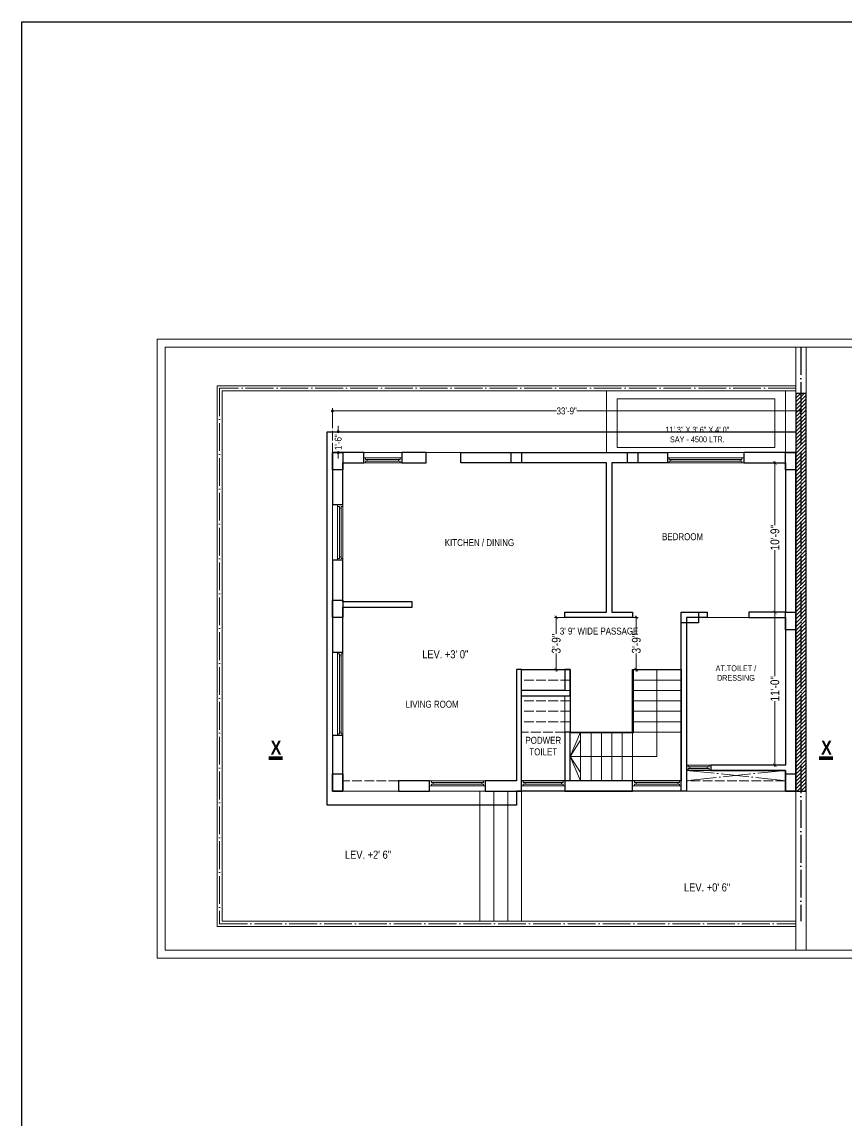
# Model space of a CAD drawing. Header units: millimetres. Extents: x 56222 to 152663, y -171621 to -121287.
# Drawn here: x 147734 to 148447, y -170672 to -169724 of the extents above; entities that cross this region are included whole.
import ezdxf

# ---------------------------------------------------------------- set-up
doc = ezdxf.new("R2010")
doc.units = ezdxf.units.MM
doc.header["$MEASUREMENT"] = 0
doc.header["$PDMODE"] = 35
doc.linetypes.add('ACAD_ISO02W100', pattern=[15, 12, -3])
doc.linetypes.add('ACAD_ISO04W100', pattern=[30, 24, -3, 0, -3])
doc.layers.get('Defpoints').update_dxf_attribs({"color": 220})
for name, color, linetype, lineweight in [('CENTERLINE ( COLUMN ) ~ DIM', 7, 'Continuous', 9), ('COLUMN', 1, 'Continuous', 30), ('ELEVATION ( SPIRAL STAIR )', 250, 'Continuous', 9), ('FIRST FLOOR', 7, 'Continuous', 9), ('GROUND FLOOR', 7, 'Continuous', 9), ('GROUND FLOOR  ( HATCH )', 251, 'Continuous', 9), ('GROUND FLOOR  ( PLINE )', 251, 'Continuous', 30), ('GROUND FLOOR ( DW_RAIL )', 7, 'Continuous', 9), ('GROUND FLOOR ( STAIR )', 251, 'Continuous', 9), ('SECTION', 7, 'Continuous', 9), ('X_PLOT', 1, 'Continuous', 9), ('X_SHEET', 7, 'Continuous', 9)]:
    doc.layers.add(name, color=color, linetype=linetype, lineweight=lineweight)
doc.layers.add('GROUND FLOOR  ( Text )', color=251, linetype='Continuous')
doc.layers.add('XX~SLAB ( PLINE )', color=251, linetype='Continuous', plot=False)
doc.styles.add('Cn BT~6', font='swissc.ttf', dxfattribs={"height": 6})
doc.styles.add("Cn_BT_0'-0", font='swissc.ttf')
doc.styles.add('Cn_BT_7½', font='swissc.ttf', dxfattribs={"height": 7.5})
doc.dimstyles.new('Cn BT~6', dxfattribs={"dimtxt": 0.18, "dimasz": 2.5, "dimexe": 2.5, "dimexo": 0, "dimgap": 0.09, "dimtad": 0, "dimdec": 3, "dimzin": 3, "dimdsep": 46, "dimlunit": 4, "dimtxsty": 'Cn BT~6', "dimblk": 'DOT', "dimcen": 0.09, "dimdle": 2, "dimclrd": 250, "dimclre": 250, "dimclrt": 5, "dimadec": 0, "dimazin": 0, "dimtfac": 0.75, "dimtdec": 3, "dimtofl": 0, "dimtmove": 0, "dimatfit": 3, "dimfxl": 1, "dimtolj": 1, "dimtzin": 0, "dimlwd": 15, "dimlwe": 15, "dimarcsym": 0})
doc.dimstyles.new('Cn_BT_7½', dxfattribs={"dimtxt": 9, "dimasz": 3, "dimexe": 1.5, "dimexo": 0, "dimgap": 0.09, "dimtad": 0, "dimdec": 3, "dimzin": 3, "dimdsep": 46, "dimlunit": 4, "dimtxsty": 'Cn_BT_7½', "dimblk": 'ARCHTICK', "dimcen": 0.09, "dimdle": 1.5, "dimclrd": 251, "dimclre": 251, "dimclrt": 14, "dimadec": 0, "dimazin": 0, "dimtfac": 0.75, "dimtdec": 3, "dimtofl": 0, "dimtmove": 0, "dimatfit": 3, "dimfxl": 0, "dimtolj": 1, "dimtzin": 0, "dimlwd": 15, "dimlwe": 15, "dimarcsym": 0})

# ---------------------------------------------------------------- blocks, each defined once
blk = doc.blocks.new('_ArchTick')
at = {"color": 0, "linetype": 'ByBlock', "const_width": 0.15}
blk.add_lwpolyline([(-0.5, -0.5), (0.5, 0.5)], dxfattribs=at)
blk = doc.blocks.new('*D53')
at = {"layer": 'Defpoints', "color": 0, "transparency": 16777216}
for p in [(148394.12, -170104.58), (148385.08, -170233.58), (148394.12, -170233.58)]:
    blk.add_point(p, dxfattribs=at)
at = {"layer": 'GROUND FLOOR', "color": 251, "lineweight": 15, "transparency": 16777216}
for p, q in [((148394.12, -170104.58), (148383.58, -170104.58)), ((148385.08, -170103.08), (148385.08, -170158.22)), ((148385.08, -170235.08), (148385.08, -170179.94)), ((148394.12, -170233.58), (148383.58, -170233.58))]:
    blk.add_line(p, q, dxfattribs=at)
at = {"layer": 'GROUND FLOOR', "color": 251, "lineweight": 15, "transparency": 16777216, "xscale": 3, "yscale": 3, "zscale": 3}
for p, rotation in [((148385.08, -170104.58), 90), ((148385.08, -170233.58), 270)]:
    blk.add_blockref('_ArchTick', p, dxfattribs=dict(at, rotation=rotation))
at = {"layer": 'GROUND FLOOR', "color": 14, "transparency": 16777216, "insert": (148385.08, -170169.08), "char_height": 7.5, "attachment_point": 5, "rotation": 90, "style": 'Cn_BT_7½'}
blk.add_mtext('\\A1;10\'-9"', dxfattribs=at)
blk = doc.blocks.new('*D56')
at = {"layer": 'Defpoints', "color": 0, "transparency": 16777216}
for p in [(148394.12, -170233.58), (148385.08, -170365.58), (148394.12, -170365.58)]:
    blk.add_point(p, dxfattribs=at)
at = {"layer": 'GROUND FLOOR', "color": 251, "lineweight": 15, "transparency": 16777216}
for p, q in [((148385.08, -170232.08), (148385.08, -170288.72)), ((148394.12, -170233.58), (148383.58, -170233.58)), ((148385.08, -170367.08), (148385.08, -170310.44)), ((148394.12, -170365.58), (148383.58, -170365.58))]:
    blk.add_line(p, q, dxfattribs=at)
at = {"layer": 'GROUND FLOOR', "color": 251, "lineweight": 15, "transparency": 16777216, "xscale": 3, "yscale": 3, "zscale": 3}
for p, rotation in [((148385.08, -170233.58), 90), ((148385.08, -170365.58), 270)]:
    blk.add_blockref('_ArchTick', p, dxfattribs=dict(at, rotation=rotation))
at = {"layer": 'GROUND FLOOR', "color": 14, "transparency": 16777216, "insert": (148385.08, -170299.58), "char_height": 7.5, "attachment_point": 5, "rotation": 90, "style": 'Cn_BT_7½'}
blk.add_mtext('\\A1;11\'-0"', dxfattribs=at)
blk = doc.blocks.new('*D57')
at = {"layer": 'Defpoints', "color": 0, "transparency": 16777216}
for p in [(148196.07, -170238.08), (148208.12, -170238.08), (148208.12, -170283.08)]:
    blk.add_point(p, dxfattribs=at)
at = {"layer": 'GROUND FLOOR', "color": 251, "lineweight": 15, "transparency": 16777216}
for p, q in [((148208.12, -170238.08), (148194.57, -170238.08)), ((148196.07, -170236.58), (148196.07, -170252.03)), ((148196.07, -170284.58), (148196.07, -170269.14)), ((148208.12, -170283.08), (148194.57, -170283.08))]:
    blk.add_line(p, q, dxfattribs=at)
at = {"layer": 'GROUND FLOOR', "color": 251, "lineweight": 15, "transparency": 16777216, "xscale": 3, "yscale": 3, "zscale": 3}
for p, rotation in [((148196.07, -170238.08), 90), ((148196.07, -170283.08), 270)]:
    blk.add_blockref('_ArchTick', p, dxfattribs=dict(at, rotation=rotation))
at = {"layer": 'GROUND FLOOR', "color": 14, "transparency": 16777216, "insert": (148196.07, -170260.58), "char_height": 7.5, "attachment_point": 5, "rotation": 90, "style": 'Cn_BT_7½'}
blk.add_mtext('\\A1;3\'-9"', dxfattribs=at)
blk = doc.blocks.new('*D58')
at = {"layer": 'Defpoints', "color": 0, "transparency": 16777216}
for p in [(148262.12, -170238.08), (148265.29, -170238.08), (148262.12, -170283.08)]:
    blk.add_point(p, dxfattribs=at)
at = {"layer": 'GROUND FLOOR', "color": 251, "lineweight": 15, "transparency": 16777216}
for p, q in [((148262.12, -170238.08), (148266.79, -170238.08)), ((148265.29, -170236.58), (148265.29, -170252.03)), ((148265.29, -170284.58), (148265.29, -170269.14)), ((148262.12, -170283.08), (148266.79, -170283.08))]:
    blk.add_line(p, q, dxfattribs=at)
at = {"layer": 'GROUND FLOOR', "color": 251, "lineweight": 15, "transparency": 16777216, "xscale": 3, "yscale": 3, "zscale": 3}
for p, rotation in [((148265.29, -170238.08), 90), ((148265.29, -170283.08), 270)]:
    blk.add_blockref('_ArchTick', p, dxfattribs=dict(at, rotation=rotation))
at = {"layer": 'GROUND FLOOR', "color": 14, "transparency": 16777216, "insert": (148265.29, -170260.58), "char_height": 7.5, "attachment_point": 5, "rotation": 90, "style": 'Cn_BT_7½'}
blk.add_mtext('\\A1;3\'-9"', dxfattribs=at)
blk = doc.blocks.new('_Dot')
at = {"color": 0, "linetype": 'ByBlock', "lineweight": -2}
blk.add_line((-0.5, 0), (-1, 0), dxfattribs=at)
at = {"color": 0, "linetype": 'ByBlock', "const_width": 0.5}
blk.add_lwpolyline([(-0.25, 0, 1), (0.25, 0, 1)], format="xyb", close=True, dxfattribs=at)
blk = doc.blocks.new('*D60')
at = {"layer": 'CENTERLINE ( COLUMN ) ~ DIM', "color": 250, "lineweight": 15, "transparency": 16777216}
for p, q in [((148002.62, -170071.58), (148002.62, -170057.16)), ((148005.12, -170059.66), (148196.28, -170059.66)), ((148405.12, -170059.66), (148213.97, -170059.66)), ((148407.62, -170071.58), (148407.62, -170057.16))]:
    blk.add_line(p, q, dxfattribs=at)
at = {"layer": 'Defpoints', "color": 0, "transparency": 16777216}
for p in [(148407.62, -170059.66), (148002.62, -170071.58), (148407.62, -170071.58)]:
    blk.add_point(p, dxfattribs=at)
at = {"layer": 'CENTERLINE ( COLUMN ) ~ DIM', "color": 250, "lineweight": 15, "transparency": 16777216, "xscale": 2.5, "yscale": 2.5, "zscale": 2.5, "rotation": 180}
blk.add_blockref('_Dot', (148002.62, -170059.66), dxfattribs=at)
at = {"layer": 'CENTERLINE ( COLUMN ) ~ DIM', "color": 250, "lineweight": 15, "transparency": 16777216, "xscale": 2.5, "yscale": 2.5, "zscale": 2.5}
blk.add_blockref('_Dot', (148407.62, -170059.66), dxfattribs=at)
at = {"layer": 'CENTERLINE ( COLUMN ) ~ DIM', "color": 5, "transparency": 16777216, "insert": (148205.12, -170059.66), "char_height": 6, "attachment_point": 5, "style": 'Cn BT~6'}
blk.add_mtext('\\A1;33\'-9"', dxfattribs=at)
blk = doc.blocks.new('*D122')
at = {"layer": 'Defpoints', "color": 0, "transparency": 16777216}
for p in [(148002.62, -170077.58), (148002.62, -170095.58), (148007.62, -170095.58)]:
    blk.add_point(p, dxfattribs=at)
at = {"layer": 'ELEVATION ( SPIRAL STAIR )', "color": 250, "lineweight": 15, "transparency": 16777216}
for p, q in [((148002.62, -170077.58), (148010.12, -170077.58)), ((148007.62, -170075.08), (148007.62, -170072.58)), ((148002.62, -170095.58), (148010.12, -170095.58)), ((148007.62, -170098.08), (148007.62, -170100.58))]:
    blk.add_line(p, q, dxfattribs=at)
at = {"layer": 'ELEVATION ( SPIRAL STAIR )', "color": 250, "lineweight": 15, "transparency": 16777216, "xscale": 2.5, "yscale": 2.5, "zscale": 2.5}
for p, rotation in [((148007.62, -170077.58), 270), ((148007.62, -170095.58), 90)]:
    blk.add_blockref('_Dot', p, dxfattribs=dict(at, rotation=rotation))
at = {"layer": 'ELEVATION ( SPIRAL STAIR )', "color": 5, "transparency": 16777216, "insert": (148007.62, -170086.58), "char_height": 6, "attachment_point": 5, "rotation": 90, "style": 'Cn BT~6'}
blk.add_mtext('\\A1;1\'-6"', dxfattribs=at)

msp = doc.modelspace()

# ---------------------------------------------------------------- hatches: boundary and pattern name
at = {"layer": 'GROUND FLOOR  ( HATCH )'}
h = msp.add_hatch(dxfattribs=at)
h.set_pattern_fill('ANSI31', color=6, scale=18, style=0)
h.set_pattern_definition([(45, (31871.4377, -7768.9088), (-1.590990258, 1.590990258), [])])
h.paths.add_polyline_path([(148412.1236, -170044.5832), (148403.1237, -170044.5832), (148403.1237, -170388.0832), (148412.1236, -170388.0832)])

# ---------------------------------------------------------------- linework, layer by layer
at = {"layer": 'COLUMN'}
for points in [[(148002.6236, -170095.5832), (148011.6236, -170095.5832), (148011.6236, -170110.5832), (148002.6236, -170110.5832)], [(148157.1236, -170095.5832), (148166.1236, -170095.5832), (148166.1236, -170104.5832), (148157.1236, -170104.5832)], [(148257.6236, -170095.5832), (148266.6236, -170095.5832), (148266.6236, -170104.5832), (148257.6236, -170104.5832)], [(148394.1236, -170095.5832), (148403.1236, -170095.5832), (148403.1236, -170110.5832), (148394.1236, -170110.5832)], [(148002.6236, -170223.0832), (148011.6236, -170223.0832), (148011.6236, -170238.0832), (148002.6236, -170238.0832)], [(148319.1236, -170233.5832), (148319.1236, -170242.5832), (148304.1236, -170242.5832), (148304.1236, -170233.5832)], [(148394.1236, -170233.5832), (148403.1236, -170233.5832), (148403.1236, -170248.5832), (148394.1236, -170248.5832)], [(148002.6236, -170373.0832), (148011.6236, -170373.0832), (148011.6236, -170388.0832), (148002.6236, -170388.0832)], [(148394.1236, -170373.0832), (148403.1236, -170373.0832), (148403.1236, -170388.0832), (148394.1236, -170388.0832)]]:
    msp.add_lwpolyline(points, close=True, dxfattribs=at)
at = {"layer": 'FIRST FLOOR', "color": 1}
for points in [[(148394.1236, -170042.3332), (148239.6236, -170042.3332), (148239.6236, -170095.5832), (148394.1236, -170095.5832)], [(148385.1236, -170049.0832), (148248.6236, -170049.0832), (148248.6236, -170091.0832), (148385.1236, -170091.0832)]]:
    msp.add_lwpolyline(points, close=True, dxfattribs=at)
at = {"layer": 'GROUND FLOOR'}
for p, q in [((148403.1236, -170004.5343), (148403.1236, -170525.4671)), ((148403.1237, -170004.5343), (148403.1237, -170095.5832)), ((148412.1237, -170004.5343), (148412.1237, -170525.4671)), ((147902.8736, -170037.8332), (148403.1236, -170037.8332)), ((147902.8736, -170037.8332), (147902.8736, -170504.8332)), ((147907.3736, -170042.3332), (148403.1236, -170042.3332)), ((147907.3736, -170042.3332), (147907.3736, -170500.3332)), ((148002.6236, -170095.5832), (148002.6236, -170388.0832)), ((148403.1236, -170095.5832), (148002.6236, -170095.5832)), ((148029.6236, -170095.5832), (148029.6236, -170104.5832)), ((148062.6236, -170095.5832), (148062.6236, -170104.5832)), ((148083.6236, -170095.5832), (148083.6236, -170104.5832)), ((148113.6236, -170095.5832), (148113.6236, -170104.5832)), ((148292.1236, -170095.5832), (148292.1236, -170104.5832)), ((148358.1236, -170095.5832), (148358.1236, -170104.5832)), ((148011.6236, -170104.5832), (148011.6236, -170224.5832)), ((148083.6236, -170104.5832), (148011.6236, -170104.5832)), ((148239.6236, -170104.5832), (148113.6236, -170104.5832)), ((148239.6236, -170104.5832), (148239.6236, -170233.5832)), ((148394.1236, -170104.5832), (148244.1236, -170104.5832)), ((148244.1236, -170104.5832), (148244.1236, -170233.5832)), ((148394.1236, -170104.5832), (148394.1236, -170233.5832)), ((148011.6236, -170140.5832), (148002.6236, -170140.5832)), ((148011.6236, -170188.5832), (148002.6236, -170188.5832)), ((148071.6236, -170224.5832), (148011.6236, -170224.5832)), ((148011.6236, -170229.0832), (148011.6236, -170388.0832)), ((148071.6236, -170229.0832), (148011.6236, -170229.0832)), ((148071.6236, -170224.5832), (148071.6236, -170229.0832)), ((148239.6236, -170233.5832), (148203.6236, -170233.5832)), ((148203.6236, -170238.0832), (148203.6236, -170233.5832)), ((148262.1236, -170238.0832), (148203.6236, -170238.0832)), ((148244.1236, -170233.5832), (148262.1236, -170233.5832)), ((148262.1236, -170233.5832), (148262.1236, -170238.0832)), ((148304.1236, -170233.5832), (148304.1236, -170388.0832)), ((148326.6236, -170233.5832), (148304.1236, -170233.5832)), ((148308.6236, -170238.0832), (148308.6236, -170388.0832)), ((148394.1236, -170238.0832), (148308.6236, -170238.0832)), ((148326.6236, -170233.5832), (148326.6236, -170238.0832)), ((148394.1236, -170233.5832), (148362.6236, -170233.5832)), ((148362.6236, -170233.5832), (148362.6236, -170238.0832)), ((148394.1236, -170238.0832), (148394.1236, -170365.5832)), ((148011.6236, -170268.0832), (148002.6236, -170268.0832)), ((148203.6236, -170301.0832), (148203.6236, -170283.0832)), ((148208.1236, -170305.5832), (148208.1236, -170283.0832)), ((148203.6236, -170388.0832), (148203.6236, -170305.5832)), ((148208.1236, -170379.0832), (148208.1236, -170337.0832)), ((148011.6236, -170340.0832), (148002.6236, -170340.0832)), ((148308.6236, -170365.5832), (148394.1236, -170365.5832)), ((148329.6236, -170365.5832), (148329.6236, -170370.0832)), ((148308.6236, -170370.0832), (148394.1236, -170370.0832)), ((148394.1236, -170370.0832), (148394.1236, -170388.0832)), ((148161.6236, -170379.0832), (148059.6236, -170379.0832)), ((148059.6236, -170379.0832), (148059.6236, -170388.0832)), ((148086.6236, -170388.0832), (148086.6236, -170379.0832)), ((148134.6236, -170388.0832), (148134.6236, -170379.0832)), ((148304.1236, -170379.0832), (148166.1236, -170379.0832)), ((148262.1236, -170379.0832), (148262.1236, -170388.0832)), ((148403.1236, -170388.0832), (148002.6236, -170388.0832)), ((148130.1236, -170388.0832), (148130.1236, -170500.3332)), ((148142.1236, -170388.0832), (148142.1236, -170500.3332)), ((148154.1236, -170388.0832), (148154.1236, -170500.3332)), ((148166.1236, -170388.0832), (148166.1236, -170500.3332)), ((147902.8736, -170504.8332), (148403.1236, -170504.8332)), ((147907.3736, -170500.3332), (148403.1236, -170500.3332))]:
    msp.add_line(p, q, dxfattribs=at)
at = {"layer": 'GROUND FLOOR', "color": 1, "linetype": 'ACAD_ISO04W100'}
for p, q in [((148407.6237, -170004.5343), (148407.6237, -170388.0832)), ((148308.6236, -170370.0832), (148394.1236, -170379.0832)), ((148394.1236, -170370.0832), (148308.6236, -170379.0832))]:
    msp.add_line(p, q, dxfattribs=at)
at = {"layer": 'GROUND FLOOR', "linetype": 'ACAD_ISO02W100', "ltscale": 0.7}
for p, q in [((148002.6236, -170095.5832), (148002.6236, -170071.5832)), ((148059.6236, -170379.0832), (148011.6236, -170379.0832)), ((148394.1236, -170379.0832), (148308.6236, -170379.0832))]:
    msp.add_line(p, q, dxfattribs=at)
at = {"layer": 'GROUND FLOOR', "color": 5}
msp.add_line((148208.1236, -170305.5832), (148166.1236, -170305.5832), dxfattribs=at)
at = {"layer": 'GROUND FLOOR', "color": 1, "linetype": 'ACAD_ISO04W100'}
msp.add_lwpolyline([(148403.1236, -170040.0832), (147905.1236, -170040.0832), (147905.1236, -170502.5832), (148403.1236, -170502.5832)], dxfattribs=at)
at = {"layer": 'GROUND FLOOR', "color": 6, "lineweight": 30}
msp.add_lwpolyline([(148412.1236, -170044.5832), (148403.1237, -170044.5832), (148403.1237, -170388.0832), (148412.1236, -170388.0832)], close=True, dxfattribs=at)
at = {"layer": 'GROUND FLOOR', "color": 1, "linetype": 'ACAD_ISO02W100', "ltscale": 0.7}
msp.add_lwpolyline([(148161.6236, -170388.0832), (148161.6236, -170400.0832), (147998.1236, -170400.0832), (147998.1236, -170077.5832), (148403.1236, -170077.5832)], dxfattribs=at)
at = {"layer": 'GROUND FLOOR'}
msp.add_lwpolyline([(148262.1236, -170283.0832), (148262.1236, -170337.0832), (148208.1236, -170337.0832)], dxfattribs=at)
at = {"layer": 'GROUND FLOOR  ( PLINE )'}
for points in [[(148029.6236, -170095.5832), (148002.6236, -170095.5832), (148002.6236, -170140.5832), (148011.6236, -170140.5832), (148011.6236, -170104.5832), (148029.6236, -170104.5832)], [(148083.6236, -170095.5832), (148062.6236, -170095.5832), (148062.6236, -170104.5832), (148083.6236, -170104.5832)], [(148113.6236, -170095.5832), (148292.1236, -170095.5832), (148292.1236, -170104.5832), (148244.1236, -170104.5832), (148244.1236, -170233.5832), (148262.1236, -170233.5832), (148262.1236, -170238.0832), (148203.6236, -170238.0832), (148203.6236, -170233.5832), (148239.6236, -170233.5832), (148239.6236, -170104.5832), (148113.6236, -170104.5832)], [(148403.1236, -170095.5832), (148358.1236, -170095.5832), (148358.1236, -170104.5832), (148394.1236, -170104.5832), (148394.1236, -170233.5832), (148362.6236, -170233.5832), (148362.6236, -170238.0832), (148394.1236, -170238.0832), (148394.1236, -170365.5832), (148329.6236, -170365.5832), (148329.6236, -170370.0832), (148394.1236, -170370.0832), (148394.1236, -170388.0832), (148403.1236, -170388.0832)], [(148011.6236, -170229.0832), (148071.6236, -170229.0832), (148071.6236, -170224.5832), (148011.6236, -170224.5832), (148011.6236, -170188.5832), (148002.6236, -170188.5832), (148002.6236, -170268.0832), (148011.6236, -170268.0832)], [(148304.1236, -170233.5832), (148326.6236, -170233.5832), (148326.6236, -170238.0832), (148308.6236, -170238.0832), (148308.6236, -170388.0832), (148304.1236, -170388.0832)], [(148166.1236, -170305.5832), (148208.1236, -170305.5832), (148208.1236, -170283.0832), (148203.6236, -170283.0832), (148203.6236, -170301.0832), (148166.1236, -170301.0832), (148166.1236, -170283.0832), (148161.6236, -170283.0832), (148161.6236, -170379.0832), (148134.6236, -170379.0832), (148134.6236, -170388.0832), (148166.1236, -170388.0832)], [(148262.1236, -170379.0832), (148208.1236, -170379.0832), (148208.1236, -170337.0832), (148203.6236, -170337.0832), (148203.6236, -170388.0832), (148262.1236, -170388.0832)], [(148011.6236, -170340.0832), (148002.6236, -170340.0832), (148002.6236, -170388.0832), (148011.6236, -170388.0832)], [(148086.6236, -170379.0832), (148059.6236, -170379.0832), (148059.6236, -170388.0832), (148086.6236, -170388.0832)]]:
    msp.add_lwpolyline(points, close=True, dxfattribs=at)
at = {"layer": 'GROUND FLOOR ( DW_RAIL )'}
for points in [[(148062.6236, -170100.0832), (148061.1236, -170100.0832), (148061.1236, -170101.5832), (148059.6236, -170101.5832), (148059.6236, -170103.0832), (148032.6236, -170103.0832), (148032.6236, -170101.5832), (148031.1236, -170101.5832), (148031.1236, -170100.0832), (148029.6236, -170100.0832), (148029.6236, -170104.5832), (148031.1236, -170104.5832), (148031.1236, -170103.0832), (148032.6236, -170103.0832), (148032.6236, -170101.5832), (148059.6236, -170101.5832), (148059.6236, -170103.0832), (148061.1236, -170103.0832), (148061.1236, -170104.5832), (148062.6236, -170104.5832), (148062.6236, -170100.0832), (148029.6236, -170100.0832), (148029.6236, -170104.5832), (148062.6236, -170104.5832)], [(148358.1236, -170100.0832), (148356.6236, -170100.0832), (148356.6236, -170101.5832), (148355.1236, -170101.5832), (148355.1236, -170103.0832), (148295.1236, -170103.0832), (148295.1236, -170101.5832), (148293.6236, -170101.5832), (148293.6236, -170100.0832), (148292.1236, -170100.0832), (148292.1236, -170104.5832), (148293.6236, -170104.5832), (148293.6236, -170103.0832), (148295.1236, -170103.0832), (148295.1236, -170101.5832), (148355.1236, -170101.5832), (148355.1236, -170103.0832), (148356.6236, -170103.0832), (148356.6236, -170104.5832), (148358.1236, -170104.5832), (148358.1236, -170100.0832), (148292.1236, -170100.0832), (148292.1236, -170104.5832), (148358.1236, -170104.5832)], [(148011.6236, -170188.5832), (148011.6236, -170187.0832), (148010.1236, -170187.0832), (148010.1236, -170185.5832), (148008.6236, -170185.5832), (148008.6236, -170143.5832), (148010.1236, -170143.5832), (148010.1236, -170142.0832), (148011.6236, -170142.0832), (148011.6236, -170140.5832), (148007.1236, -170140.5832), (148007.1236, -170142.0832), (148008.6236, -170142.0832), (148008.6236, -170143.5832), (148010.1236, -170143.5832), (148010.1236, -170185.5832), (148008.6236, -170185.5832), (148008.6236, -170187.0832), (148007.1236, -170187.0832), (148007.1236, -170188.5832), (148011.6236, -170188.5832), (148011.6236, -170140.5832), (148007.1236, -170140.5832), (148007.1236, -170188.5832)], [(148011.6236, -170340.0832), (148011.6236, -170338.5832), (148010.1236, -170338.5832), (148010.1236, -170337.0832), (148008.6236, -170337.0832), (148008.6236, -170271.0832), (148010.1236, -170271.0832), (148010.1236, -170269.5832), (148011.6236, -170269.5832), (148011.6236, -170268.0832), (148007.1236, -170268.0832), (148007.1236, -170269.5832), (148008.6236, -170269.5832), (148008.6236, -170271.0832), (148010.1236, -170271.0832), (148010.1236, -170337.0832), (148008.6236, -170337.0832), (148008.6236, -170338.5832), (148007.1236, -170338.5832), (148007.1236, -170340.0832), (148011.6236, -170340.0832), (148011.6236, -170268.0832), (148007.1236, -170268.0832), (148007.1236, -170340.0832)], [(148329.6236, -170365.5832), (148328.1236, -170365.5832), (148328.1236, -170367.0832), (148326.6236, -170367.0832), (148326.6236, -170368.5832), (148311.6236, -170368.5832), (148311.6236, -170367.0832), (148310.1236, -170367.0832), (148310.1236, -170365.5832), (148308.6236, -170365.5832), (148308.6236, -170370.0832), (148310.1236, -170370.0832), (148310.1236, -170368.5832), (148311.6236, -170368.5832), (148311.6236, -170367.0832), (148326.6236, -170367.0832), (148326.6236, -170368.5832), (148328.1236, -170368.5832), (148328.1236, -170370.0832), (148329.6236, -170370.0832), (148329.6236, -170365.5832), (148308.6236, -170365.5832), (148308.6236, -170370.0832), (148329.6236, -170370.0832)], [(148134.6236, -170379.0832), (148133.1236, -170379.0832), (148133.1236, -170380.5832), (148131.6236, -170380.5832), (148131.6236, -170382.0832), (148089.6236, -170382.0832), (148089.6236, -170380.5832), (148088.1236, -170380.5832), (148088.1236, -170379.0832), (148086.6236, -170379.0832), (148086.6236, -170383.5832), (148088.1236, -170383.5832), (148088.1236, -170382.0832), (148089.6236, -170382.0832), (148089.6236, -170380.5832), (148131.6236, -170380.5832), (148131.6236, -170382.0832), (148133.1236, -170382.0832), (148133.1236, -170383.5832), (148134.6236, -170383.5832), (148134.6236, -170379.0832), (148086.6236, -170379.0832), (148086.6236, -170383.5832), (148134.6236, -170383.5832)], [(148203.6236, -170379.0832), (148202.1236, -170379.0832), (148202.1236, -170380.5832), (148200.6236, -170380.5832), (148200.6236, -170382.0832), (148169.1236, -170382.0832), (148169.1236, -170380.5832), (148167.6236, -170380.5832), (148167.6236, -170379.0832), (148166.1236, -170379.0832), (148166.1236, -170383.5832), (148167.6236, -170383.5832), (148167.6236, -170382.0832), (148169.1236, -170382.0832), (148169.1236, -170380.5832), (148200.6236, -170380.5832), (148200.6236, -170382.0832), (148202.1236, -170382.0832), (148202.1236, -170383.5832), (148203.6236, -170383.5832), (148203.6236, -170379.0832), (148166.1236, -170379.0832), (148166.1236, -170383.5832), (148203.6236, -170383.5832)], [(148304.1236, -170379.0832), (148302.6236, -170379.0832), (148302.6236, -170380.5832), (148301.1236, -170380.5832), (148301.1236, -170382.0832), (148265.1236, -170382.0832), (148265.1236, -170380.5832), (148263.6236, -170380.5832), (148263.6236, -170379.0832), (148262.1236, -170379.0832), (148262.1236, -170383.5832), (148263.6236, -170383.5832), (148263.6236, -170382.0832), (148265.1236, -170382.0832), (148265.1236, -170380.5832), (148301.1236, -170380.5832), (148301.1236, -170382.0832), (148302.6236, -170382.0832), (148302.6236, -170383.5832), (148304.1236, -170383.5832), (148304.1236, -170379.0832), (148262.1236, -170379.0832), (148262.1236, -170383.5832), (148304.1236, -170383.5832)]]:
    msp.add_lwpolyline(points, close=True, dxfattribs=at)
at = {"layer": 'GROUND FLOOR ( STAIR )', "color": 5, "linetype": 'ACAD_ISO02W100', "ltscale": 0.7}
for p, q in [((148208.1236, -170283.0832), (148166.1236, -170283.0832)), ((148208.1236, -170292.0832), (148166.1236, -170292.0832)), ((148208.1236, -170301.0832), (148166.1236, -170301.0832)), ((148208.1236, -170305.5832), (148208.1236, -170337.0832)), ((148208.1236, -170310.0832), (148166.1236, -170310.0832)), ((148208.1236, -170319.0832), (148166.1236, -170319.0832)), ((148208.1236, -170328.0832), (148166.1236, -170328.0832)), ((148203.6236, -170337.0832), (148166.1236, -170337.0832))]:
    msp.add_line(p, q, dxfattribs=at)
at = {"layer": 'GROUND FLOOR ( STAIR )'}
for p, q in [((148304.1236, -170283.0832), (148262.1236, -170283.0832)), ((148262.1236, -170283.0832), (148262.1236, -170379.0832)), ((148304.1236, -170292.0832), (148262.1236, -170292.0832)), ((148304.1236, -170301.0832), (148262.1236, -170301.0832)), ((148304.1236, -170310.0832), (148262.1236, -170310.0832)), ((148304.1236, -170319.0832), (148262.1236, -170319.0832)), ((148304.1236, -170337.0832), (148208.1236, -170337.0832)), ((148217.1236, -170337.0832), (148217.1236, -170379.0832)), ((148226.1236, -170337.0832), (148226.1236, -170379.0832)), ((148235.1236, -170337.0832), (148235.1236, -170379.0832)), ((148244.1236, -170337.0832), (148244.1236, -170379.0832)), ((148253.1236, -170337.0832), (148253.1236, -170379.0832)), ((148304.1236, -170328.0832), (148262.1236, -170328.0832))]:
    msp.add_line(p, q, dxfattribs=at)
msp.add_lwpolyline([(148208.1236, -170358.0832), (148217.1236, -170337.0832), (148217.1236, -170344.0832), (148208.1236, -170358.0832), (148217.1236, -170379.0832), (148217.1236, -170372.0832), (148208.1236, -170358.0832), (148283.1236, -170358.0832), (148283.1236, -170283.0832)], dxfattribs=at)
msp.add_lwpolyline([(148208.1236, -170337.0832), (148262.1236, -170337.0832), (148262.1236, -170283.0832), (148262.8236, -170283.0832), (148262.8236, -170337.7832), (148208.1236, -170337.7832)], close=True, dxfattribs=at)
at = {"layer": 'SECTION', "color": 5}
msp.add_lwpolyline([(147953.5306, -170358.0832, 12, 12, 0), (147953.5306, -170361.0832, 0, 0, 0), (148429.3224, -170361.0832, 12, 12, 0), (148429.3224, -170358.0832, 12, 12, 0)], format="xyseb", dxfattribs=at)
at = {"layer": 'X_PLOT', "linetype": 'ACAD_ISO04W100', "lineweight": 30}
msp.add_line((148407.6237, -170004.5343), (148407.6237, -170500.3332), dxfattribs=at)
at = {"layer": 'X_SHEET', "color": 5, "lineweight": 30}
msp.add_lwpolyline([(147734.2496, -169723.6226), (150812.1005, -169723.6226), (150812.1005, -171620.6865), (147734.2496, -171620.6865)], close=True, dxfattribs=at)
at = {"layer": 'X_SHEET'}
for points in [[(148618.1853, -170532.4671), (147851.0369, -170532.4671), (147851.0369, -169997.5343), (148618.1853, -169997.5343)], [(148611.1853, -170525.4671), (147858.0369, -170525.4671), (147858.0369, -170004.5343), (148611.1853, -170004.5343)]]:
    msp.add_lwpolyline(points, close=True, dxfattribs=at)
at = {"layer": 'XX~SLAB ( PLINE )'}
for points in [[(147998.1236, -170077.5832), (148403.1236, -170077.5832), (148403.1237, -170388.0832), (148394.1236, -170388.0832), (148394.1236, -170370.0832), (148308.6236, -170370.0832), (148308.6236, -170388.0832), (148161.6236, -170388.0832), (148161.6236, -170400.0832), (147998.1236, -170400.0832)], [(148166.1236, -170283.0832), (148208.1236, -170283.0832), (148208.1236, -170337.0832), (148262.1236, -170337.0832), (148262.1236, -170283.0832), (148304.1236, -170283.0832), (148304.1236, -170379.0832), (148166.1236, -170379.0832)]]:
    msp.add_lwpolyline(points, close=True, dxfattribs=at)

# ---------------------------------------------------------------- texts
at = {"layer": 'GROUND FLOOR  ( Text )', "color": 1, "attachment_point": 5, "style": "Cn_BT_0'-0"}
for s, insert, char_height in [('11\' 3" X 3\' 6" X 4\' 0"\\PSAY - 4500 LTR. ', (148318.0336, -170080.0233), 5), ('LEV. +3\' 0"', (148100.1484, -170269.8942), 7), ('LEV. +2\' 6"', (148033.3669, -170443.0146), 7), ('LEV. +0\' 6"', (148326.4546, -170471.2227), 7)]:
    msp.add_mtext(s, dxfattribs=dict(at, insert=insert, char_height=char_height))
at = {"layer": 'GROUND FLOOR  ( Text )', "attachment_point": 5, "style": "Cn_BT_0'-0"}
for s, insert, char_height in [('BEDROOM', (148305.2841, -170168.3147), 6), ('KITCHEN / DINING', (148129.7053, -170173.4111), 6), ('3\' 9" WIDE PASSAGE', (148233.1376, -170249.8245), 6), ('AT.TOILET /\\PDRESSING', (148351.3609, -170286.1047), 5), ('LIVING ROOM', (148088.7929, -170313.0254), 6), ('PODWER \\PTOILET', (148184.8772, -170349.1658), 6)]:
    msp.add_mtext(s, dxfattribs=dict(at, insert=insert, char_height=char_height))
at = {"layer": 'SECTION', "color": 5, "char_height": 12, "attachment_point": 7, "line_spacing_factor": 1.157143, "style": "Cn_BT_0'-0"}
for insert in [(147949.2543, -170356.4445), (148425.0461, -170356.4445)]:
    msp.add_mtext('{\\fSwis721 Cn BT|b1|i0|c0|p34;X}', dxfattribs=dict(at, insert=insert))

# ---------------------------------------------------------------- dimensions: what is measured, and where the dimension line sits
at = {"layer": 'CENTERLINE ( COLUMN ) ~ DIM'}
dim = msp.add_linear_dim(base=(148407.6237, -170059.6593), p1=(148002.6236, -170071.5832), p2=(148407.6237, -170071.5832), dimstyle='Cn BT~6', dxfattribs=at)
dim.commit()
dim.dimension.update_dxf_attribs({"geometry": '*D60', "text_midpoint": (148205.1236, -170059.6593)})
at = {"layer": 'ELEVATION ( SPIRAL STAIR )', "color": 5}
dim = msp.add_linear_dim(base=(148007.6155, -170095.5832), p1=(148002.6236, -170077.5832), p2=(148002.6236, -170095.5832), angle=90, dimstyle='Cn BT~6', dxfattribs=at)
dim.commit()
dim.dimension.update_dxf_attribs({"geometry": '*D122', "text_midpoint": (148007.6155, -170086.5832)})
at = {"layer": 'GROUND FLOOR'}
for base, p1, p2, picture, middle in [((148385.0761, -170233.5832), (148394.1236, -170104.5832), (148394.1236, -170233.5832), '*D53', (148385.0761, -170169.0832)), ((148385.0761, -170365.5832), (148394.1236, -170233.5832), (148394.1236, -170365.5832), '*D56', (148385.0761, -170299.5832)), ((148196.0689, -170238.0832), (148208.1236, -170283.0832), (148208.1236, -170238.0832), '*D57', (148196.0689, -170260.5832)), ((148265.2898, -170238.0832), (148262.1236, -170283.0832), (148262.1236, -170238.0832), '*D58', (148265.2898, -170260.5832))]:
    dim = msp.add_linear_dim(base=base, p1=p1, p2=p2, angle=90, dimstyle='Cn_BT_7½', dxfattribs=at)
    dim.commit()
    dim.dimension.update_dxf_attribs({"geometry": picture, "text_midpoint": middle})

doc.saveas('drawing.dxf')
